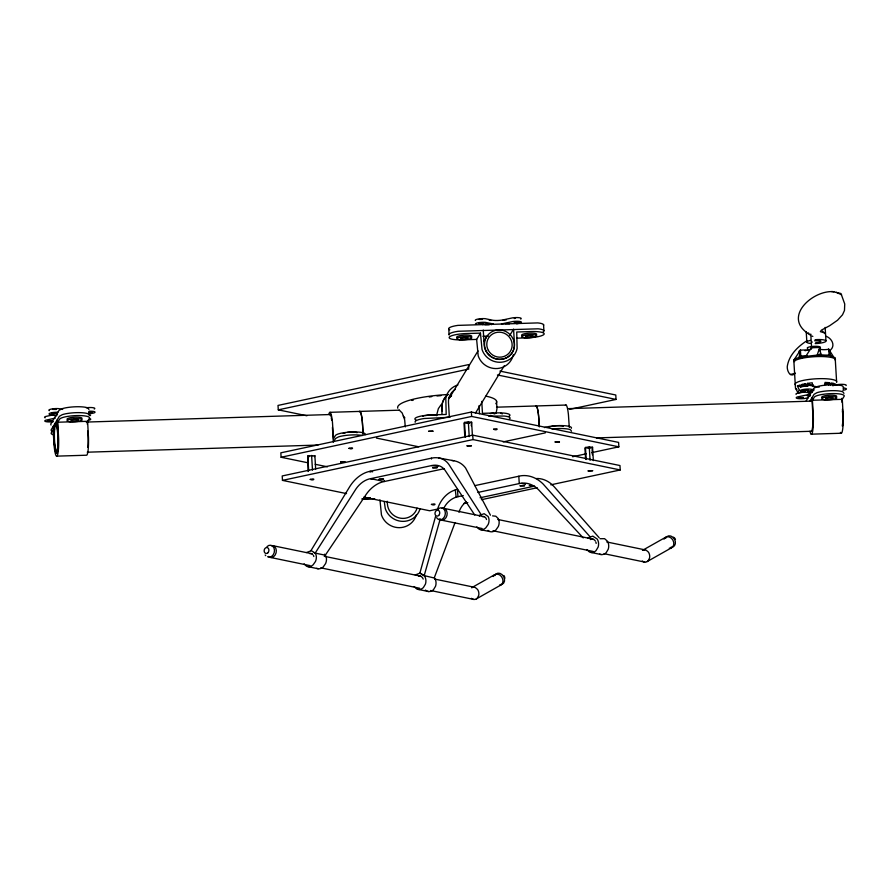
<?xml version="1.0" encoding="UTF-8"?>
<svg xmlns="http://www.w3.org/2000/svg" width="891" height="891" viewBox="0 0 891 891"><rect width="100%" height="100%" fill="white"/><g stroke="black" fill="none" stroke-linecap="round" stroke-linejoin="round"><path stroke-width="1.34" d="M405.282 426.9L404.692 419.928L403.333 416.075L402.209 413.023L399.368 410.183L330.06 412.321M436.557 415.418L438.361 408.646L441.112 404.692M824.754 384.834L825.055 382.417L828.786 382.64L828.753 385.112M496.098 413.201L496.978 408.568L496.532 401.073M798.96 358.037L800.419 350.118L804.239 350.007A24.814 5.034 -3.4 0 1 805.62 349.963L807.847 349.807A5.936 1.203 -3.4 0 0 811.4 349.072M830.568 385.369L831.169 382.985L832.639 383.197L833.686 383.498L832.962 385.87M435.521 516.557L419.884 573.102L424.194 575.619L434.652 578.103A8.142 6.493 -86.2 0 1 435.565 586.2L433.494 589.675A8.398 6.694 -86.2 0 1 426.923 591.089L425.419 590.087M424.194 575.619L440.243 518.885M805.898 356.11L811.345 347.78L819.72 347.468L817.181 355.108L801.789 356.834A20.883 4.232 -3.4 0 0 793.859 360.109L794.583 361.701M437.704 508.661L438.528 506.411A35.74 28.88 78.3 0 1 455.279 489.927L457.495 489.337L457.929 496.699L456.17 497.167A28.456 22.988 78.3 0 0 443.696 508.405M458.943 512.28L459.6 510.465A22.854 18.466 78.3 0 1 466.338 501.867M434.318 577.713L455.078 522.538M310.914 550.705L349.517 486.998A28.623 20.259 -59 0 1 370.077 471.306L431.411 458.163A30.138 21.328 -59 0 1 449.587 465.548L480.962 514.33L479.403 515.989M54.273 434.986A15.08 3.052 -3.4 0 1 51.255 432.892L53.092 429.874L54.151 446.179A18.343 2.495 88.2 0 0 57.191 455.769A18.343 2.495 88.2 0 0 58.65 438.784L57.748 422.223L59.586 419.204A15.08 3.052 -3.4 0 1 76.426 415.596A15.08 3.052 -3.4 0 1 89.445 418.28L87.608 421.309L88.499 437.86A18.343 2.495 88.2 0 1 86.405 455.223L56.545 456.147M315.67 469.123L314.879 455.758L307.796 455.98L308.141 471.539M314.356 456.626L314.879 455.758M476.629 339.415L480.461 333.123L466.138 333.568A15.08 3.052 -3.4 0 0 449.287 337.177A15.08 3.052 -3.4 0 0 462.306 339.861L476.629 339.415L478.2 355.832A18.343 17.787 31.3 0 0 513.283 354.741M449.142 398.366L478.022 350.909M483.802 341.42L486.686 336.675M509.741 335.439L513.572 329.147L514.452 343.881A15.303 14.835 31.3 0 1 500.185 359.307A15.303 14.835 31.3 0 1 484.147 344.817L483.267 330.082M472.408 435.565L471.617 422.189L468.332 421.877L464.534 422.412L463.999 423.281L464.801 436.646M475.426 413.168L504.306 365.711M471.617 422.189L471.25 425.731M593.35 460.614L592.56 447.249L589.274 446.926L585.465 447.46L584.942 448.329L585.576 459.021M592.025 448.106L592.56 447.249M799.684 356.968L800.764 356.01L804.595 355.899A24.814 5.034 -3.4 0 1 805.976 355.854L807.09 355.799M806.11 400.939L813.75 388.398L816.702 386.761A15.08 3.052 -3.4 0 1 842.563 385.959L843.599 387.474M809.93 401.128L814.096 394.29L817.058 392.653A15.08 3.052 -3.4 0 1 842.908 391.851L843.955 393.365M809.919 431.255A18.343 2.495 88.2 0 0 813.338 416.81L812.436 400.259L814.274 397.23A15.08 3.052 -3.4 0 1 831.114 393.622A15.08 3.052 -3.4 0 1 844.133 396.317L842.296 399.335L843.187 415.885A18.343 2.495 88.2 0 1 840.425 432.38M313.955 552.42L315.18 553.122L355.999 488.914A21.339 15.102 -59 0 1 368.963 479.024L431.845 465.525A22.854 16.172 -59 0 1 444.887 470.025L474.758 515.009M793.859 360.109L800.419 350.118L800.764 356.01L799.773 357.525M469.958 422.757L465.57 422.802L469.902 422.791M588.383 538.364L589.92 536.638L543.176 484.069A34.237 27.666 78.3 0 0 520.957 475.783L474.825 485.628M824.442 333.557L824.977 333L820.355 331.641L821.457 330.104L829.677 325.716L837.54 320.237L842.507 314.801L844.479 310.458L844.735 303.976L840.97 293.529L832.729 291.591A3.609 0.858 16.2 0 0 831.57 291.591C811.233 291.546 783.378 317.207 808.104 333.524L808.649 332.967M829.076 351.009C836.159 346.855 832.439 338.424 825.901 336.208M484.871 324.781L489.204 324.77M799.427 356.979L800.764 356.01M803.905 356.845L806.789 356.6M820.566 352.981L821.012 355.888L819.932 355.888M415.217 574.973L420.106 573.091L424.528 576.009A8.142 6.493 -86.2 0 1 425.441 584.106L423.37 587.592A8.398 6.694 -86.2 0 1 416.799 588.996L414.059 586.545M587.893 537.986L592.793 536.115L597.204 539.033A8.142 6.493 -86.2 0 1 598.117 547.13L596.046 550.605A8.398 6.694 -86.2 0 1 589.474 552.008L586.735 549.569M306.482 552.531L311.46 550.671L315.47 553.5A8.142 6.204 -71 0 1 315.514 561.419L313.12 564.838A8.398 6.393 -71 0 1 306.549 566.242L304.132 563.858M479.158 515.544L484.147 513.684L488.145 516.524A8.142 6.204 -71 0 1 488.19 524.443L485.795 527.851A8.398 6.393 -71 0 1 479.224 529.254L476.808 526.871M800.419 350.118L799.082 351.087L799.26 352.012M806.778 340.819C798.08 346.432 789.593 354.551 787.51 365.098C786.196 369.42 789.961 378.931 795.418 373.184L790.428 374.521M494.839 574.606L471.617 587.737A5.914 4.767 81.4 0 1 475.349 587.559L477.52 589.408A6.304 5.09 81.4 0 1 478.679 595.478L477.364 598.061A5.914 4.767 81.4 0 1 472.609 599.086L471.428 598.329M476.34 598.919L500.92 585.008M665.688 537.24L642.456 550.371A5.914 4.767 81.4 0 1 646.187 550.204L648.358 552.052A6.304 5.09 81.4 0 1 649.528 558.111L648.214 560.706A5.914 4.767 81.4 0 1 643.447 561.731L642.277 560.974M647.178 561.553L671.769 547.653M586.601 447.761L591 447.683M586.913 447.694L591.245 447.683M803.348 390.748L799.517 390.47L797.434 385.981L800.04 384.979L800.953 387.273M808.683 385.001L805.208 383.787L801.945 384.478L802.769 386.805M799.517 390.47L797.757 391.728L798.035 392.909L802.969 392.307M803.192 391.405L803.849 391.94M514.274 318.533L515.51 318.21M843.332 389.222L843.387 388.665M600.044 538.721L604.588 538.676L607.328 541.115A8.142 6.493 -86.2 0 1 608.241 549.212L606.17 552.698A8.398 6.694 -86.2 0 1 599.598 554.102M824.776 384.411L829.265 382.707M810.309 395.159L809.585 395.637L810.543 395.871M803.637 386.304L807.692 386.271M398.789 410.339L399.368 410.183M411.92 400.482L413.29 400.148M54.084 414.671L45.753 416.453A6.282 1.27 -3.4 0 0 45.151 417.79M89.055 414.014L93.822 412.99A6.282 1.27 -3.4 0 0 94.413 411.653A6.282 1.27 -3.4 0 0 89.1 411.23M516.669 323.801L520.244 323.032A6.282 1.27 -3.4 0 0 520.132 321.517A6.282 1.27 -3.4 0 0 512.882 321.517L504.54 323.299A7.997 1.626 -3.4 0 1 501.455 323.879M468.755 367.938L468.566 364.619L278.014 405.427L278.282 409.849L468.822 369.041M591.635 452.661L618.855 446.825L618.588 442.404L471.372 412.021L280.832 452.828L281.099 457.25L308.364 462.875M281.099 457.25L471.64 416.442L618.855 446.825M569.761 409.337L616.037 399.424L615.781 395.003L499.918 371.09M550.816 484.827L620.225 469.958L619.969 465.536L472.753 435.153L282.213 475.961L282.469 480.383L346.543 493.603M282.469 480.383L473.01 439.575L620.225 469.958M503.125 441.903L545.325 432.859M830.011 383.23L826.035 384.466M830.234 384.244L833.686 383.498M444.319 468.666L384.322 481.508L370.589 478.645L373.329 479.046M805.52 391.483L797.178 393.265A6.282 1.27 -3.4 0 0 796.142 394.368M834.099 385.369L837.674 384.6A6.282 1.27 -3.4 0 1 843.989 384.444A6.282 1.27 -3.4 0 1 846.105 385.558M808.337 397.709L804.762 398.477A6.282 1.27 -3.4 0 1 797.512 398.477A6.282 1.27 -3.4 0 1 797.4 396.952L805.731 395.17A8.286 1.682 -3.4 0 0 807.357 392.497L800.92 391.171A6.282 1.27 -3.4 0 1 802.925 389.579A6.282 1.27 -3.4 0 1 810.442 389.133L814.307 389.924M842.864 390.314L845.247 389.801A6.282 1.27 -3.4 0 0 843.098 388.042M572.579 456.738L586.189 453.82M457.929 496.699L463.264 495.563M477.921 492.422L519.253 483.568A26.964 21.785 78.3 0 1 540.002 491.297L583.237 537.908M480.071 497.757L534.622 486.107M437.849 509.017L429.685 510.766L364.263 497.267M463.71 503.482L467.797 502.613M481.407 499.695L537.206 487.745M479.035 319.423L482.51 319.401M52.614 409.381L56.267 409.459M808.07 385.747L807.524 383.375L812.258 382.807L812.737 386.404M88.799 411.932L92.386 412.054L88.732 412.667M429.206 397.007L431.79 396.584M833.853 385.101L836.504 384.778L835.034 383.898M831.025 384.389L833.698 384.054M813.338 384.957L810.398 384.957L807.524 383.375M804.851 350.608L805.965 350.608M812.425 391.917L809.886 391.55L812.982 391.004M492.567 515.867L495.853 516.234L498.269 518.607A8.142 6.204 -71 0 1 498.314 526.525L495.919 529.945A8.398 6.393 -71 0 1 490.941 531.793L480.817 529.711M482.855 336.275L488.379 336.107M516.813 338.179L527.238 337.856A15.08 3.052 -3.4 0 0 544.078 334.248A15.08 3.052 -3.4 0 0 531.069 331.563L516.735 332.009L517.114 348.448A18.343 17.787 31.3 0 1 482.031 349.539L480.461 333.123M496.532 407.187L566.063 405.037M57.748 422.223L87.608 421.309M86.227 422.067L330.851 414.515M812.436 400.259L842.296 399.335M567.712 408.646L812.347 401.095M449.988 417.3L424.316 418.503A15.08 3.052 -3.4 0 0 415.206 422.256M488.68 416.108L504.172 416.041A15.08 3.052 -3.4 0 1 508.973 419.36M87.262 452.194L317.987 445.066M596.547 437.904L811.991 431.255M811.233 434.173L841.093 433.249M374.666 498.67L365.544 498.96A15.08 3.052 -3.4 0 1 361.746 498.971M801.232 385.068L804.807 385.324M797.434 385.981L800.964 386.237M831.57 291.591L833.842 291.78M431.645 465.559L437.993 466.45M805.754 385.257L801.945 384.478M438.684 457.941L453.842 460.758M497.445 374.955L616.037 399.424M278.282 409.849L306.905 415.763M376.436 438.071L418.703 446.792M372.594 471.818L370.077 471.294L370.133 472.163M62.66 409.426L58.795 408.635A6.282 1.27 -3.4 0 0 51.277 409.08A6.282 1.27 -3.4 0 0 49.272 410.673M315.18 464.278L327.442 466.817M443.295 508.226L484.169 516.669M497.791 519.475L593.15 539.155M606.782 541.973L644.928 549.847M441.502 520.144L482.142 528.53M492.979 530.769L593.228 551.462M604.076 553.701L644.716 562.087M591.156 552.487L601.269 554.57M315.18 553.122L325.304 555.204L364.909 496.332A26.964 19.079 -59 0 1 384.322 481.508L384.266 480.65M272.446 545.593L311.961 553.745M324.224 556.274L420.953 576.243M434.574 579.05L474.079 587.202M270.664 557.499L309.945 565.607M320.782 567.845L419.683 588.26M430.52 590.499L473.867 599.443M308.141 566.687L318.254 568.781M418.469 589.463L428.593 591.557M521.714 483.379L525.467 484.392M529.232 485.417L532.985 486.43M812.091 336.13L812.848 336.364M809.306 334.437L810.61 334.927L808.104 333.524M836.348 292.326L841.572 294.81M309.054 456.626L309.567 456.047L308.865 456.626M822.438 331.084L823.106 331.519M819.932 351.009L819.72 347.468A24.814 5.034 -3.4 0 1 819.831 347.835L819.765 349.049A5.936 1.203 -3.4 0 0 822.36 349.617L823.362 349.662A5.936 1.203 -3.4 0 0 828.741 349.25L828.92 349.762M820.121 354.941A5.936 1.203 -3.4 0 0 822.705 355.509L823.707 355.554A5.936 1.203 -3.4 0 0 829.098 355.141L829.265 355.264M796.922 389.456L795.797 388.676L798.035 392.909M51.01 425.04L50.731 424.049L59.062 410.361L62.025 408.735A15.08 3.052 -3.4 0 1 87.875 407.933L88.911 409.448M51.366 430.932L51.088 429.941L59.407 416.264L62.37 414.627A15.08 3.052 -3.4 0 1 88.22 413.825L89.267 415.34M487.978 530.379L489.348 531.348M824.375 332.477L824.977 333M599.142 537.696L554.603 487.232A28.623 23.121 78.3 0 0 536.449 478.512M265.173 555.026L265.752 555.694M403.333 416.075L404.926 417.968M324.547 554.18L325.594 555.594A8.142 6.204 -71 0 1 325.627 563.513L323.244 566.921A8.398 6.393 -71 0 1 316.673 568.324M829.098 355.141L828.741 349.25L833.419 356.634M490.44 515.187L465.603 468.031A35.74 25.293 -59 0 0 451.759 460.502M828.741 349.25L831.069 356.779M805.208 383.787L805.865 386.137M819.72 347.468L821.012 355.888L817.181 355.108A20.883 4.232 -3.4 0 1 831.025 355.932L835.19 357.725L835.201 358.828M455.279 489.927L456.17 497.167M841.817 398.355L842.051 402.376M842.452 409.069L842.608 411.753A15.303 2.083 88.2 0 1 842.407 426.299M835.268 359.196L836.582 381.303M825.155 327.376L825.957 340.763M810.777 334.058L811.578 347.69M811.879 397.932L812.759 412.667A15.303 2.083 88.2 0 1 811.166 431.144M806.221 331.664L806.867 342.378M795.496 388.476L793.959 362.682A20.883 4.232 -3.4 0 1 814.552 356.701A20.883 4.232 -3.4 0 1 835.29 360.298M592.114 449.443L592.426 454.789M589.274 446.926L590.065 460.291M585.465 447.46L586.178 459.489M569.271 427.324L568.458 415.006A18.343 2.495 88.2 0 0 565.417 405.416M543.543 324.614L543.889 330.505M539.345 426.912L538.61 415.93A18.343 2.495 88.2 0 0 535.569 406.341A18.087 2.461 88.2 0 1 539.111 424.951M518.818 476.206L519.253 483.568M481.753 401.362L482.465 413.346L496.788 412.901A15.08 3.052 -3.4 0 1 508.794 416.42M479.013 405.672L479.492 413.702M471.372 412.021L471.64 416.442M472.753 435.153L473.01 439.575M468.332 421.877L469.212 436.579M464.534 422.412L465.403 437.113M448.774 329.135L449.131 335.027A15.08 3.052 -3.4 0 1 458.241 331.274L538.097 328.812A15.08 3.052 -3.4 0 1 542.897 332.131M449.354 417.322L448.474 402.587A15.303 14.835 31.3 0 1 455.279 389.4M441.958 414.103L441.981 404.314A18.343 17.787 31.3 0 1 447.895 394.524M431.411 458.163L431.467 459.032M387.229 501.243L387.396 503.916A15.303 14.835 31.3 0 0 417.088 508.126M384.255 501.544L385.28 508.627A18.343 17.787 31.3 0 0 420.084 508.683M379.956 499.851L381.448 514.92A18.343 17.787 31.3 0 0 416.253 514.976M363.138 433.683L362.314 421.365A18.343 2.495 88.2 0 0 359.285 411.776A18.087 2.461 88.2 0 1 362.86 433.906M332.432 427.435L333.312 442.17L335.528 438.517L338.491 436.891A15.08 3.052 -3.4 0 1 362.37 435.51M311.605 455.435L312.474 470.147M307.796 455.98L308.665 470.682M87.207 421.666L87.363 424.35M87.763 431.044L87.919 433.728A15.303 2.083 88.2 0 1 87.819 447.338M57.191 419.906L58.071 434.641A15.303 2.083 88.2 0 1 57.013 452.795A15.303 2.083 88.2 0 1 54.184 441.034L53.304 426.299M571.521 431.244L570.485 429.729A15.08 3.052 -3.4 0 0 552.019 429.039M795.273 384.789A20.883 4.232 -3.4 0 1 815.855 378.809A20.883 4.232 -3.4 0 1 836.604 382.406M811.345 347.78A5.936 1.203 -3.4 0 1 811.868 347.947M807.881 350.464A6.638 1.348 -3.4 0 1 808.738 350.107M819.241 349.506A6.638 1.348 -3.4 0 1 820.11 349.762M820.165 353.638A24.814 5.034 -3.4 0 1 820.177 353.727M800.608 357.736A5.936 1.203 -3.4 0 1 802.802 357.525M807.725 348.548A6.638 1.348 -3.4 0 1 813.806 346.332A6.638 1.348 -3.4 0 1 819.954 347.846M815.12 339.705A9.645 1.96 -3.4 0 1 826.035 341.019A9.645 1.96 -3.4 0 1 815.187 343.581M810.565 343.458A9.645 1.96 -3.4 0 1 810.52 340.362M814.664 340.819A4.522 0.913 -3.4 0 1 820.878 341.197A4.522 0.913 -3.4 0 1 815.833 342.512M812.247 342.166A4.522 0.913 -3.4 0 1 811.935 341.71M812.113 392.396A4.522 0.913 -3.4 0 1 807.647 391.606A4.522 0.913 -3.4 0 1 813.305 390.525M809.061 396.306A4.522 0.913 -3.4 0 1 810.053 394.668M814.174 386.872A4.522 0.913 -3.4 0 1 815.822 387.117M800.697 387.485A6.282 1.27 -3.4 0 1 802.702 385.892A6.282 1.27 -3.4 0 1 810.231 385.447L816.668 386.772A7.997 1.626 -3.4 0 0 819.163 387.184M53.326 421.666A6.282 1.27 -3.4 0 1 46.076 421.666A6.282 1.27 -3.4 0 1 45.964 420.14L54.306 418.358A8.286 1.682 -3.4 0 0 55.287 418.157M56.779 415.351A4.522 0.913 -3.4 0 1 57.514 414.192M56.69 415.841A8.286 1.682 -3.4 0 0 55.933 415.685L49.484 414.36A6.282 1.27 -3.4 0 1 50.987 412.889A6.282 1.27 -3.4 0 1 57.848 412.243M90.08 415.095A6.282 1.27 -3.4 0 1 90.503 415.607M86.238 407.788A6.282 1.27 -3.4 0 1 93.054 407.699A6.282 1.27 -3.4 0 1 94.268 409.036M90.303 418.77A6.282 1.27 -3.4 0 1 88.298 420.363M505.242 323.7A4.522 0.913 -3.4 0 1 509.418 323.812M475.905 324.402A6.282 1.27 -3.4 0 1 477.91 322.82A6.282 1.27 -3.4 0 1 485.439 322.364L491.877 323.689A7.997 1.626 -3.4 0 0 493.402 324.001M482.755 324.725A4.522 0.913 -3.4 0 1 488.29 323.756A4.522 0.913 -3.4 0 1 491.476 324.703M502.858 320.315A4.522 0.913 -3.4 0 1 506.199 319.947M489.159 320.103A4.522 0.913 -3.4 0 1 490.807 320.348M475.337 320.482A6.282 1.27 -3.4 0 1 478.244 319.023A6.282 1.27 -3.4 0 1 485.216 318.677L491.654 320.014A7.997 1.626 -3.4 0 0 504.328 319.624L512.659 317.831A6.282 1.27 -3.4 0 1 519.475 317.753A6.282 1.27 -3.4 0 1 520.689 319.078M449.81 329.848A15.08 3.052 -3.4 0 1 457.885 325.382L537.741 322.91A15.08 3.052 -3.4 0 1 543.555 325.404M67.059 419.371A7.54 1.526 -3.4 0 1 75.468 417.177A7.54 1.526 -3.4 0 1 81.471 418.926M821.747 397.408A7.54 1.526 -3.4 0 1 830.156 395.203A7.54 1.526 -3.4 0 1 836.159 396.963M522.204 335.695A7.54 1.526 -3.4 0 1 529.12 333.178A7.54 1.526 -3.4 0 1 536.115 334.893M457.272 337.7A7.54 1.526 -3.4 0 1 464.189 335.183A7.54 1.526 -3.4 0 1 471.183 336.898M370.456 498.537A7.54 1.526 -3.4 0 1 362.982 498.76M370.355 497.635A3.764 0.768 -3.4 0 1 366.301 498.08A3.764 0.768 -3.4 0 1 363.795 497.546M363.862 497.334A3.764 0.768 -3.4 0 1 365.488 496.766M503.827 575.486A3.018 2.395 60.5 0 1 504.618 576.833M504.785 577.58A3.018 2.395 60.5 0 1 504.774 578.315M494.783 575.619A6.025 4.789 60.5 0 1 503.593 576.455A6.025 4.789 60.5 0 1 500.051 584.641M493.191 576.522A6.025 4.789 60.5 0 1 501.566 576.7A6.025 4.789 60.5 0 1 499.751 585.465M271.209 545.648A6.025 4.711 -78.3 0 1 276.087 552.854A6.025 4.711 -78.3 0 1 268.436 556.441M267.033 546.573A6.025 4.711 -78.3 0 1 274.473 550.148A6.025 4.711 -78.3 0 1 267.634 556.786M673.462 537.273A3.018 2.395 60.5 0 1 675.467 539.478M665.633 538.264A6.025 4.789 60.5 0 1 674.431 539.088A6.025 4.789 60.5 0 1 670.901 547.274M664.029 539.166A6.025 4.789 60.5 0 1 672.839 539.991A6.025 4.789 60.5 0 1 669.297 548.177M442.047 508.293A6.025 4.711 -78.3 0 1 446.937 515.499A6.025 4.711 -78.3 0 1 439.274 519.074M437.871 509.207A6.025 4.711 -78.3 0 1 444.509 509.975A6.025 4.711 -78.3 0 1 443.239 518.395A6.025 4.711 -78.3 0 1 436.612 517.638M595.288 540.96A5.179 4.132 -86.2 0 0 594.509 540.035A5.313 4.232 -86.2 0 0 590.332 539.567M595.845 542.107A5.179 4.132 -86.2 0 1 596.146 543.41M423.169 579.083A5.179 4.132 -86.2 0 0 421.833 577.012A5.313 4.232 -86.2 0 0 418.714 576.143M309.778 553.656A5.313 4.043 -71 0 1 312.73 554.503M482.454 516.68A5.313 4.043 -71 0 1 485.406 517.515A5.179 3.943 -71 0 1 486.497 519.542M313.398 555.394A5.179 3.943 -71 0 1 313.821 556.519M328.857 414.304A18.343 2.495 88.2 0 1 332.466 422.289L333.512 438.595L335.361 435.576A15.08 3.052 -3.4 0 1 352.201 431.968A15.08 3.052 -3.4 0 1 365.21 434.652M330.138 415.351A15.303 2.083 88.2 0 1 330.695 416.075M331.24 417.79A15.303 2.083 88.2 0 1 331.73 420.385M343.235 433.46A7.54 1.526 -3.4 0 1 345.597 432.692M347.29 432.391A7.54 1.526 -3.4 0 1 357.135 432.658M549.379 427.09A7.54 1.526 -3.4 0 1 550.348 426.689M551.741 426.332A7.54 1.526 -3.4 0 1 563.279 426.288M544.457 427.58A15.08 3.052 -3.4 0 1 562.132 425.597A15.08 3.052 -3.4 0 1 571.354 428.293M448.451 398.166A15.303 14.835 31.3 0 1 451.447 395.693M457.896 384.945A18.343 17.787 31.3 0 0 445.801 398.021L446.191 414.46L431.857 414.905A15.08 3.052 -3.4 0 0 416.064 420.029M490.184 413.624A7.54 1.526 -3.4 0 1 493.781 413.112M500.742 413.301A7.54 1.526 -3.4 0 1 502.246 413.947M422.891 416.398A7.54 1.526 -3.4 0 1 423.871 415.997M425.252 415.629A7.54 1.526 -3.4 0 1 436.802 415.596M493.993 413.87A3.764 0.768 -3.4 0 1 494.973 413.803M842.507 410.974A15.08 2.049 88.2 0 1 842.474 425.631M448.63 398.088A15.047 14.59 31.3 0 1 451.57 395.649M397.787 408.212A49.595 10.057 -3.4 0 1 447.315 394.557M485.862 396.15A49.595 10.057 -3.4 0 1 495.808 403.734M442.159 411.018A18.087 17.542 31.3 0 1 445.623 396.918M446.369 396.05A18.087 17.542 31.3 0 1 448.039 394.468M436.991 395.994A46.555 9.445 -3.4 0 1 441 395.615M514.33 322.342L518.807 322.096L514.33 322.342M588.149 470.927L592.626 470.715L588.149 470.927M428.571 431.322L432.97 431.188L428.571 431.322M47.468 420.908L51.912 420.775L47.468 420.908M798.904 397.72L803.337 397.586L798.904 397.72M432.703 467.775L437.136 467.652L432.703 467.775M379.132 479.247L383.542 479.146L379.132 479.247M520.132 485.807L524.543 485.706L520.132 485.807M467.04 445.845L471.439 445.767L467.04 445.845M52.146 413.29L56.501 413.257L52.146 413.29M478.567 323.344L482.922 323.299L478.567 323.344M803.571 390.102L807.925 390.069L803.571 390.102M310.235 479.403C313.654 481.296 316.227 477.654 310.235 479.403M348.982 448.318C352.402 450.211 354.974 446.558 348.982 448.318M340.652 462.006L344.984 461.995L340.652 462.006M493.581 429.25C496.989 431.144 499.573 427.502 493.581 429.25M431.433 504.417C434.841 506.311 437.425 502.658 431.433 504.417M555.126 441.958L559.448 441.947L555.126 441.958M70.044 421.699A7.54 1.526 -3.4 0 0 82.061 419.984A7.54 1.526 -3.4 0 0 71.703 418.97A7.54 1.526 -3.4 0 0 70.044 421.699M72.093 420.931A3.764 0.768 -3.4 0 0 78.285 420.162A3.764 0.768 -3.4 0 0 73.43 419.561A3.764 0.768 -3.4 0 0 72.093 420.931M824.732 399.725A7.54 1.526 -3.4 0 0 836.749 398.021A7.54 1.526 -3.4 0 0 826.391 396.996A7.54 1.526 -3.4 0 0 824.732 399.725M826.781 398.956A3.764 0.768 -3.4 0 0 832.974 398.199A3.764 0.768 -3.4 0 0 828.118 397.586A3.764 0.768 -3.4 0 0 826.781 398.956M526.96 336.921A3.764 0.768 -3.4 0 0 532.974 336.063A3.764 0.768 -3.4 0 0 527.784 335.562A3.764 0.768 -3.4 0 0 526.96 336.921M459.745 339.66A7.54 1.526 -3.4 0 0 471.773 337.956A7.54 1.526 -3.4 0 0 461.404 336.943A7.54 1.526 -3.4 0 0 459.745 339.66M524.676 337.656A7.54 1.526 -3.4 0 0 536.705 335.952A7.54 1.526 -3.4 0 0 526.336 334.938A7.54 1.526 -3.4 0 0 524.676 337.656M461.794 338.903A3.764 0.768 -3.4 0 0 467.987 338.135A3.764 0.768 -3.4 0 0 463.131 337.522A3.764 0.768 -3.4 0 0 461.794 338.903M267.868 552.81A3.018 2.361 -78.3 0 0 267.567 547.698A3.018 2.361 -78.3 0 0 264.148 551.017A3.018 2.361 -78.3 0 0 267.868 552.81M438.717 515.443A3.018 2.361 -78.3 0 0 438.405 510.343A3.018 2.361 -78.3 0 0 434.986 513.662A3.018 2.361 -78.3 0 0 438.717 515.443M54.351 427.736A15.08 2.049 88.2 0 0 56.133 452.728A15.08 2.049 88.2 0 0 58.004 433.739A15.08 2.049 88.2 0 0 54.351 427.736M54.629 429.295A12.797 1.749 88.2 0 0 56.133 450.512A12.797 1.749 88.2 0 0 57.726 434.396A12.797 1.749 88.2 0 0 54.629 429.295M488.335 350.375A12.797 12.407 31.3 0 0 510.309 351.455A12.797 12.407 31.3 0 0 499.751 332.176A12.797 12.407 31.3 0 0 488.335 350.375M486.352 351.399A15.08 14.612 31.3 0 0 512.247 352.669A15.08 14.612 31.3 0 0 499.806 329.948A15.08 14.612 31.3 0 0 486.352 351.399"/></g></svg>
